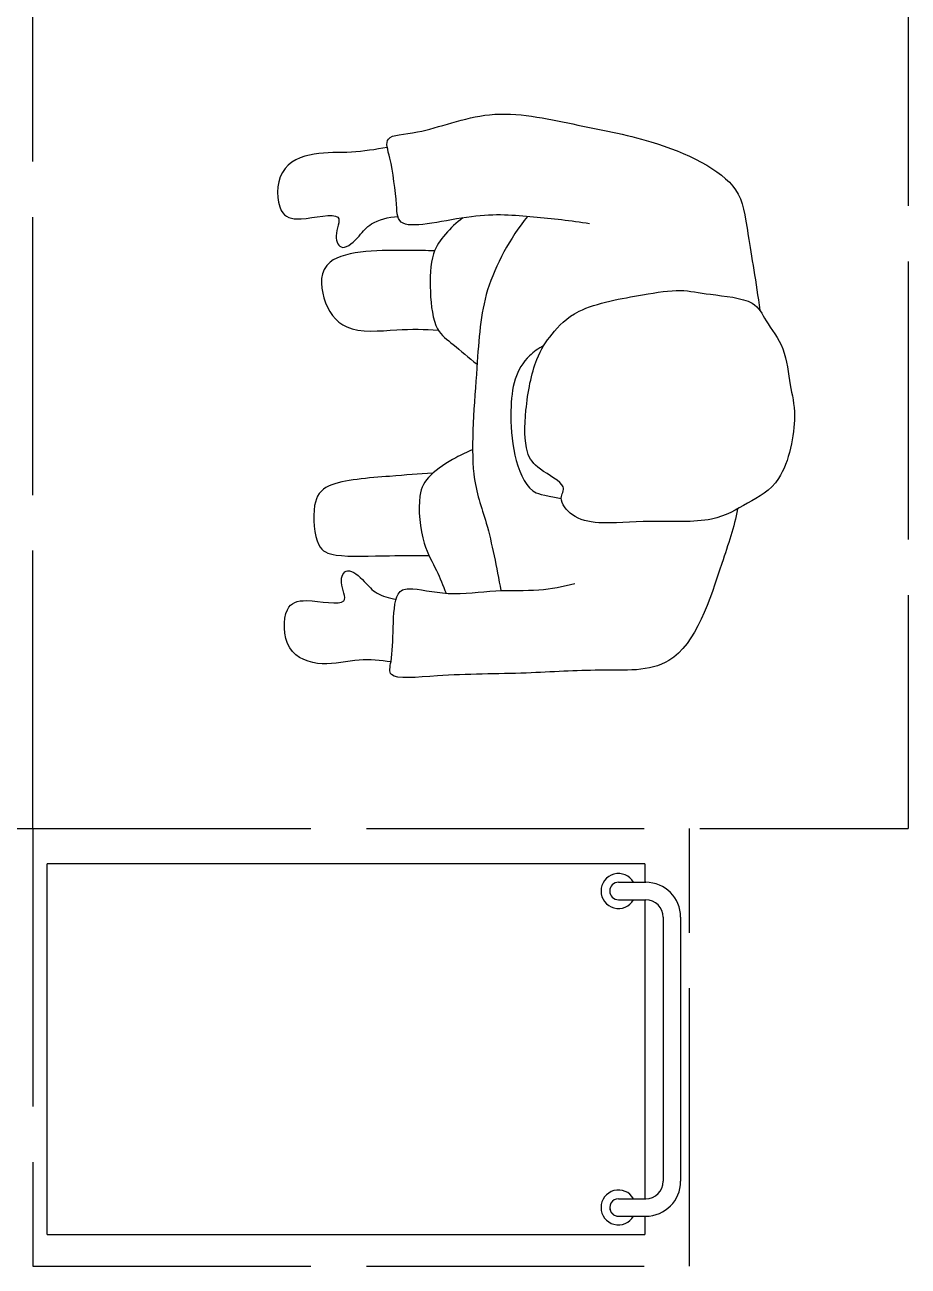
# Model space of a CAD drawing. Header units: millimetres. Extents: x 44692 to 659456, y -26273 to 14445.
# Drawn here: x 259122 to 259930, y -8956 to -7821 of the extents above; entities that cross this region are included whole.
import ezdxf

# ---------------------------------------------------------------- set-up
doc = ezdxf.new("R2010")
doc.units = ezdxf.units.MM
doc.header["$LTSCALE"] = 100
doc.linetypes.add('DASHEDX2', pattern=[3.048, 2.54, -0.508])
for name, color, linetype in [('Area proceso', 90, 'DASHEDX2'), ('Personal', 171, 'Continuous'), ('Transporte semielaborado', 30, 'Continuous')]:
    doc.layers.add(name, color=color, linetype=linetype)

# ---------------------------------------------------------------- blocks, each defined once
blk = doc.blocks.new('pa17-16')
for points, knots in [([(5.62, 2.5537), (5.6188, 2.5427), (5.6154, 2.5253), (5.6223, 2.4901), (5.6346, 2.4293), (5.661, 2.4064), (5.685, 2.3908), (5.7322, 2.3832), (5.7723, 2.3842), (5.7881, 2.3969), (5.8018, 2.4268), (5.8146, 2.4162), (5.8324, 2.4305), (5.8382, 2.4568), (5.8318, 2.5038), (5.8344, 2.5615), (5.8137, 2.5937), (5.7944, 2.6284), (5.7307, 2.6388), (5.7037, 2.6296), (5.6679, 2.626), (5.6442, 2.6055), (5.6228, 2.5961), (5.6214, 2.5667), (5.62, 2.5537)], [0, 0, 0, 0, 0.297584, 0.631064, 1.068635, 1.39533, 1.69617, 2.097861, 2.458938, 2.716293, 3.010442, 3.199165, 3.447293, 3.731671, 4.119196, 4.541864, 4.881702, 5.22714, 5.673063, 5.989311, 6.327668, 6.644571, 6.906626, 7.259736, 7.259736, 7.259736, 7.259736]), ([(5.5575, 2.4391), (5.5549, 2.4218), (5.5525, 2.3852), (5.5491, 2.3329), (5.5712, 2.2599), (5.5431, 2.2589), (5.5029, 2.2526), (5.4793, 2.2435), (5.4785, 2.2813), (5.4499, 2.3438), (5.4658, 2.4235), (5.4776, 2.5033), (5.5116, 2.5798), (5.5552, 2.585), (5.608, 2.5962), (5.6336, 2.6001)], [0, 0, 0, 0, 0.404899, 0.829805, 1.276298, 1.516647, 1.885942, 2.122553, 2.418487, 2.881882, 3.382407, 3.897515, 4.613825, 5.020942, 5.393355, 5.393355, 5.393355, 5.393355]), ([(5.8196, 2.5846), (5.837, 2.5819), (5.8817, 2.5675), (5.9755, 2.5418), (5.972, 2.4609), (5.9791, 2.3926), (5.9812, 2.315), (5.9891, 2.2612), (5.9692, 2.2664), (5.9401, 2.2663), (5.9063, 2.2668), (5.9005, 2.2811), (5.909, 2.3184), (5.9007, 2.3606), (5.9019, 2.4011), (5.8964, 2.4238), (5.8933, 2.4348)], [6.682038, 6.682038, 6.682038, 6.682038, 7.076266, 7.806153, 8.304227, 8.77662, 9.284333, 9.649979, 9.844608, 10.160206, 10.472731, 10.661147, 10.998544, 11.371438, 11.724832, 12.051545, 12.051545, 12.051545, 12.051545]), ([(5.6724, 2.3994), (5.675, 2.3947), (5.6837, 2.383), (5.7041, 2.3718), (5.7348, 2.3697), (5.774, 2.3728), (5.8085, 2.3874), (5.8116, 2.4015), (5.8144, 2.4199)], [0.121052, 0.121052, 0.121052, 0.121052, 0.297289, 0.584433, 0.895396, 1.26174, 1.600834, 1.760925, 1.760925, 1.760925, 1.760925]), ([(5.5522, 2.3809), (5.573, 2.3653), (5.6222, 2.3398), (5.6924, 2.3383), (5.7952, 2.3323), (5.8376, 2.352), (5.881, 2.3613), (5.9019, 2.366)], [0, 0, 0, 0, 0.49262, 0.970296, 1.525877, 1.91054, 2.357805, 2.357805, 2.357805, 2.357805]), ([(5.5552, 2.3206), (5.5597, 2.3147), (5.5706, 2.3043), (5.5892, 2.2916), (5.6248, 2.2913), (5.6613, 2.2967), (5.6731, 2.3154), (5.6858, 2.3299), (5.6912, 2.3378)], [0, 0, 0, 0, 0.262594, 0.520609, 0.853848, 1.185107, 1.43842, 1.738028, 1.738028, 1.738028, 1.738028]), ([(5.7713, 2.3359), (5.7736, 2.3305), (5.7786, 2.3203), (5.7954, 2.2951), (5.8154, 2.2848), (5.8612, 2.2906), (5.8838, 2.3057), (5.8988, 2.3117), (5.9058, 2.3148)], [0, 0, 0, 0, 0.233477, 0.532145, 0.79329, 1.163492, 1.458071, 1.725911, 1.725911, 1.725911, 1.725911]), ([(5.5867, 2.2952), (5.5866, 2.2877), (5.5872, 2.2667), (5.5883, 2.1873), (5.6353, 2.19), (5.6673, 2.2128), (5.6606, 2.2618), (5.6599, 2.2881), (5.6606, 2.3008)], [0.078483, 0.078483, 0.078483, 0.078483, 0.321516, 0.797556, 1.122606, 1.448668, 1.830958, 2.166281, 2.166281, 2.166281, 2.166281]), ([(5.7943, 2.2992), (5.7951, 2.2858), (5.7984, 2.2614), (5.8038, 2.2002), (5.8255, 2.1869), (5.8672, 2.191), (5.8755, 2.2117), (5.8718, 2.2605), (5.8715, 2.286), (5.871, 2.2978)], [0, 0, 0, 0, 0.353805, 0.775896, 1.041599, 1.377968, 1.615337, 2.001902, 2.313716, 2.313716, 2.313716, 2.313716]), ([(5.4915, 2.2484), (5.4936, 2.2374), (5.4981, 2.215), (5.4968, 2.1806), (5.512, 2.1445), (5.5569, 2.147), (5.5634, 2.1681), (5.5498, 2.2128), (5.5753, 2.1995), (5.5912, 2.209), (5.5741, 2.2257), (5.5617, 2.2339), (5.5559, 2.2515), (5.5556, 2.26)], [0, 0, 0, 0, 0.324329, 0.654038, 0.980089, 1.31306, 1.562526, 1.890179, 2.123217, 2.319335, 2.559559, 2.78492, 3.066636, 3.066636, 3.066636, 3.066636]), ([(5.9713, 2.2652), (5.9703, 2.2553), (5.9686, 2.234), (5.9786, 2.2017), (5.9668, 2.1644), (5.9218, 2.1628), (5.9134, 2.1832), (5.9229, 2.229), (5.8988, 2.2135), (5.882, 2.2215), (5.8976, 2.2397), (5.908, 2.248), (5.912, 2.2618), (5.9127, 2.2683)], [0.038839, 0.038839, 0.038839, 0.038839, 0.324329, 0.654038, 0.980089, 1.31306, 1.562526, 1.890179, 2.123217, 2.319335, 2.559559, 2.78492, 2.989829, 2.989829, 2.989829, 2.989829])]:
    blk.add_open_spline(points, degree=3, knots=knots)

msp = doc.modelspace()

# ---------------------------------------------------------------- linework, layer by layer
at = {"layer": 'Area proceso'}
for p, q in [((259129.787, -8556.017), (259129.787, -7733.017)), ((259929.787, -7733.017), (259929.787, -8556.017)), ((258313.787, -8556.017), (259129.787, -8556.017))]:
    msp.add_line(p, q, dxfattribs=at)
at = {"layer": 'Area proceso', "color": 3}
for p, q in [((259129.787, -8556.017), (259929.787, -8556.017)), ((259129.787, -8556.017), (259129.787, -8956.017)), ((259729.787, -8956.017), (259729.787, -8556.017)), ((259129.787, -8956.017), (259729.787, -8956.017))]:
    msp.add_line(p, q, dxfattribs=at)
at = {"layer": 'Transporte semielaborado'}
for p, q in [((259688.934, -8588.317), (259142.732, -8588.317)), ((259142.732, -8927.201), (259142.732, -8588.317)), ((259688.934, -8588.317), (259665.013, -8588.317)), ((259688.934, -8588.317), (259680.961, -8588.317)), ((259688.934, -8588.317), (259688.934, -8596.29)), ((259688.934, -8588.317), (259688.934, -8605.178)), ((259688.934, -8588.317), (259688.934, -8605.178)), ((259665.013, -8605.178), (259689.931, -8605.178)), ((259665.013, -8621.126), (259689.931, -8621.126)), ((259688.934, -8621.126), (259688.934, -8894.392)), ((259705.879, -8637.073), (259705.879, -8878.445)), ((259721.826, -8637.073), (259721.826, -8878.445)), ((259665.013, -8894.392), (259689.931, -8894.392)), ((259665.013, -8910.34), (259689.931, -8910.34)), ((259688.934, -8910.34), (259688.934, -8927.201)), ((259142.732, -8927.201), (259688.934, -8927.201))]:
    msp.add_line(p, q, dxfattribs=at)
for centre, radius, start, end in [((259665.013, -8613.152), 15.948, 30, 330), ((259665.013, -8613.152), 7.974, 90, 270), ((259689.931, -8637.073), 31.895, 0, 90), ((259689.931, -8637.073), 15.948, 0, 90), ((259689.931, -8878.445), 15.948, 270, 0), ((259689.931, -8878.445), 31.895, 270, 0), ((259665.013, -8902.366), 15.948, 30, 330), ((259665.013, -8902.366), 7.974, 89.999891, 270), ((259665.013, -8902.366), 7.974, 180, 270)]:
    msp.add_arc(centre, radius, start, end, dxfattribs=at)

# ---------------------------------------------------------------- block references
at = {"layer": 'Personal', "xscale": 979.1504951166461, "yscale": 979.1504951166461, "zscale": 979.1504951166461, "rotation": 268.3998681193052}
msp.add_blockref('pa17-16', (257403.206, -2497.231), dxfattribs=at)

doc.saveas('drawing.dxf')
